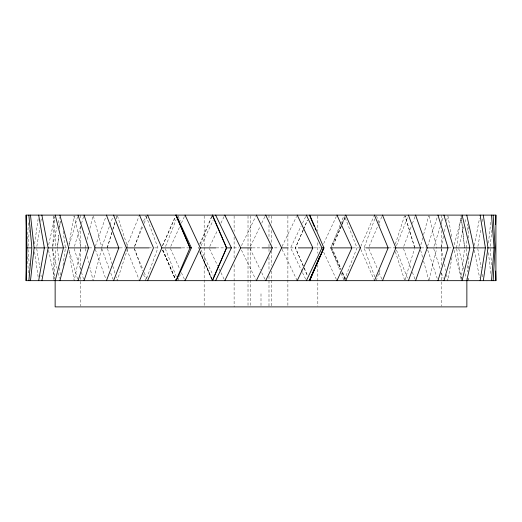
<?xml version="1.0" encoding="UTF-8"?>
<svg xmlns="http://www.w3.org/2000/svg" width="522" height="522" viewBox="0 0 522 522"><rect width="100%" height="100%" fill="white"/><g stroke="black" fill="none" stroke-linecap="round" stroke-linejoin="round"><path stroke-width="0.39" stroke-dasharray="2.61 1.96" d="M52.924 246.286L53.883 215.906M468.117 279.87L468.169 278.272M468.469 268.673L468.821 257.483M27.451 239.096L28.488 221.504M53.91 280.666L55.854 248.687M466.1 247.885L466.583 239.892M467.164 230.3L467.555 223.899M28.051 246.286L29.356 229.497M490.288 246.286L491.75 230.3M57.616 246.286L58.803 235.096L57.407 247.885M461.135 279.87L464.469 248.687M488.435 243.089L490.817 221.504M63.018 265.476L65.413 247.885L63.018 230.3M456.587 247.885L460.946 215.906M34.589 243.891L38.223 218.307M36.86 246.286L39.809 227.899M40.833 221.504L41.342 218.307M477.924 246.286L480.971 228.701M482.217 221.504L482.909 217.504M69.054 243.891L74.065 215.906M451.941 257.483L447.791 280.666L446.506 274.422M474.328 245.49L479.529 218.307M80.786 248.668L74.209 280.666L69.054 251.885M441.051 247.885L443.459 236.179M444.418 231.5L445.703 225.256M446.669 220.571L447.628 215.886M48.696 244.766L54.725 217.446M52.474 246.325L56.924 227.592M58.04 222.914L59.338 217.446M85.119 247.885L86.078 243.983M87.226 239.304L88.753 233.06M89.901 228.375L92.955 215.886M429.045 279.89L436.686 248.668M458.955 246.325L463.83 226.816M465.004 222.131L465.976 218.229M454.205 244.766L461.272 218.229M101.744 248.668L93.151 280.666L89.901 267.401M420.882 244.766L422.774 237.738M423.61 234.619L428.64 215.886M69.145 245.549L77.608 216.669M107.251 247.885L111.982 232.277M112.928 229.158L115.055 222.131M116.243 218.229L116.948 215.886L116.054 218.92M107.212 247.885L111.865 232.642M112.778 229.589L114.886 222.731M405.013 279.903L414.52 248.648M74.418 246.364L80.525 226.541M81.465 223.494L83.579 216.63M433.971 246.364L440.535 225.778M440.777 225.015L443.204 217.393M127.642 248.648L117.215 280.666L116.054 276.856M395.35 244.074L404.537 215.867M427.538 246.364L437.188 217.393M134.722 246.364L142.284 225.015M143.635 221.204L145.527 215.867M376.205 280.666L379.983 269.998M95.311 246.364L105.627 217.393M102.038 246.364L109.633 225.778M109.914 225.015L113.013 216.63M146.082 215.867L157.944 247.885L145.795 280.666L143.635 274.572M374.789 276.856L364.056 247.885L374.789 218.92M403.741 246.364L411.232 226.541M412.387 223.494L414.977 216.63M396.511 245.653L407.845 216.597M165.598 246.397L176.123 219.579M344.416 279.923L356.989 247.885L344.416 215.854M177.878 280.666L180.292 274.709M340.207 224.793L330.87 247.885L340.807 272.471M340.507 224.049L343.822 215.854M126.735 246.397L138.911 216.597M134.474 246.397L142.897 226.28M144.15 223.305L146.956 216.597M200.278 244.165L211.886 216.597M369.158 246.397L377.719 226.28M378.992 223.305L381.843 216.597M303.106 230.006L295.459 247.885L303.739 267.257M303.426 229.262L307.249 220.323M341.303 226.28L332.018 247.885L340.983 268.745M345.14 217.341L341.623 225.537L345.127 217.341M341.29 226.28L332.018 247.885L330.615 247.885L340.677 226.033M199.691 244.165L211.612 216.597M303.249 230.006L295.459 247.885L303.895 267.257M303.576 229.262L307.471 220.323M360.813 246.397L373.772 216.597M162.492 245.653L175.262 216.597M162.557 245.705L175.633 216.565M170.753 246.43L179.718 226.763M181.382 223.122L184.37 216.565M342.021 223.122L345.042 216.565M323.712 243.52L336.285 216.565M201.094 245.705L213.204 220.206M209.785 246.43L217.465 230.404M220.956 223.122L224.095 216.565M302.166 271.929L290.591 247.885L301.109 226.033M302.512 223.122L305.67 216.565M282.037 246.43L296.503 216.565M241.445 245.705L255.636 216.565M250.377 246.43L260.321 226.033M261.744 223.122L264.941 216.565M45.473 247.885L47.293 247.885M64.226 247.885L67.331 247.885M89.118 247.885L93.634 247.885M119.734 247.885L124.719 247.885M149.155 247.885L151.432 247.885M154.675 247.885L157.944 247.885M182.158 247.885L188.657 247.885M198.079 247.885L199.202 247.885M216.278 247.885L223.716 247.885M233.778 247.885L238.763 247.885M252.55 247.885L259.91 247.885M274.428 247.885L279.002 247.885M290.591 247.885L296.137 247.885M314.1 247.885L320.182 247.885M352.892 247.885L358.751 247.885M364.056 247.885L365.7 247.885M388.538 247.885L394.847 247.885M421.15 247.885L426.317 247.885M448.685 247.885L452.385 247.885M470.707 247.885L473.389 247.885M250.018 248.616L260.321 269.743M261.744 272.654L265.652 280.666M241.445 250.071L255.636 279.211M282.037 249.346L297.207 280.666M302.512 272.654L306.375 280.666M209.439 248.616L217.811 266.096M219.207 269.013L220.604 271.929M220.956 272.654L224.095 279.211M201.094 250.071L213.204 275.57M323.712 252.257L336.971 280.666M330.615 247.885L340.677 269.743M342.021 272.654L345.714 280.666M170.42 248.616L179.718 269.013M181.382 272.654L184.37 279.211M331.294 247.885L340.84 269.013M342.145 271.929L345.76 279.942L342.262 271.727M162.557 250.071L175.633 279.211M199.822 251.611L212.656 280.666L199.737 251.611L212.252 280.666M162.492 250.123L175.914 280.666L162.512 248.635M360.813 249.379L373.772 279.179M304.222 268.001L307.471 275.453M304.058 268.001L307.249 275.453M368.839 248.635L377.719 269.496M378.992 272.471L381.843 279.179M198.758 247.885L199.691 250.123M200.004 250.867L212.519 280.666M134.161 248.635L142.897 269.496M144.15 272.471L146.956 279.179M126.735 249.379L138.911 279.179M341.107 273.221L344.122 280.666M178.178 215.854L180.292 221.067M165.304 248.635L176.416 276.941M396.511 250.123L407.845 279.179M403.454 248.648L411.232 269.235M412.387 272.282L414.977 279.146M101.757 248.648L109.633 269.998M110.762 273.045L113.013 279.146M95.311 249.412L105.627 278.383M376.473 215.867L379.983 225.778M134.454 248.648L142.284 270.755M427.792 250.175L437.188 278.383M395.35 251.702L404.537 279.903M117.463 215.867L127.89 247.885M433.73 248.648L440.535 269.998M441.508 273.045L443.204 278.383M74.183 248.648L80.525 269.235M81.465 272.282L83.579 279.146M414.788 247.885L405.046 215.867L414.749 247.885M107.48 248.648L112.582 265.424M112.811 266.181L114.899 273.045M69.145 250.227L77.608 279.107M420.673 250.227L422.774 258.031M423.61 261.157L428.849 280.666M93.36 215.886L101.953 247.885M453.996 250.227L461.481 278.324M458.76 248.668L463.83 268.96M465.004 273.645L466.172 278.324M429.045 215.886L436.881 247.885M85.314 248.668L86.078 251.793M87.226 256.472L88.753 262.716M52.285 248.668L56.924 268.178M58.04 272.862L59.338 278.324M48.52 250.227L54.725 278.324M441.214 248.668L443.459 259.597M444.418 264.276L445.703 270.52M74.372 215.886L80.629 246.325M474.328 250.286L479.529 277.469M447.935 215.906L451.941 238.293M477.78 248.687L481.108 267.877M482.217 274.272L482.909 278.272M36.729 248.687L39.809 267.877M40.964 275.074L41.218 276.673M34.589 251.885L38.334 278.272M456.691 248.687L461.05 280.666M488.435 252.687L490.908 275.074M57.531 248.687L58.81 260.68M59.58 267.877L60.35 275.074M490.21 248.687L491.75 265.476M28.051 249.49L29.356 266.279M466.146 248.687L466.583 255.884M467.164 265.476L467.555 271.871M467.947 278.272L468.045 279.87M53.955 215.906L55.9 247.885M27.451 256.68L28.534 275.074M468.443 226.3L468.847 239.096M52.898 248.687L53.883 279.87M441.279 215.11L441.279 223.227M441.279 230.541L441.279 265.47M441.279 272.778L441.279 306.081M317.826 215.919L317.826 231.35M317.826 242.723L317.826 253.281M317.826 264.654L317.826 306.081M287.883 215.919L287.883 306.89M271.492 215.919L271.492 224.852M271.492 230.541L271.492 244.348M271.492 250.847L271.492 265.47M271.492 271.153L271.492 306.081M268.993 215.11L268.993 219.984M268.993 224.852L268.993 238.665M268.993 244.348L268.993 251.656M268.993 257.346L268.993 271.153M268.993 276.027L268.993 306.081M261 293.782L261 306.12M250.508 215.919L250.508 306.89M248.015 215.919L248.015 306.081M234.117 215.919L234.117 231.35M234.117 237.04L234.117 258.971M234.117 264.654L234.117 306.89M204.174 215.919L204.174 306.081M80.721 215.11L80.721 219.168M80.721 226.476L80.721 269.528M80.721 276.836L80.721 306.081M60.239 221.504L59.482 228.701L60.258 221.504M464.593 247.885L461.141 215.906L464.554 247.885"/><path stroke-width="0.78" d="M26.1 280.666L26.1 215.11L495.9 215.11L495.9 280.666L26.1 280.666L26.961 247.885L26.1 215.11M495.646 224.701L495.9 215.11M493.14 280.666L495.065 247.885L493.14 215.11M491.522 280.666L494.073 247.885L491.522 215.11M28.86 280.666L31.862 247.885L28.86 215.11M30.478 280.666L34.1 247.885L30.478 215.11M483.326 280.666L487.979 247.885L483.326 215.11M480.142 280.666L485.395 247.885L480.142 215.11M38.674 280.666L44.357 247.885L38.674 215.11M41.858 280.666L48.128 247.885L41.858 215.11M466.759 280.666L473.996 247.885L466.759 215.11M462.101 280.666L469.898 247.885L462.101 215.11M55.241 280.666L63.436 247.885L55.241 215.11M59.899 280.666L68.623 247.885L59.899 215.11M443.935 280.666L453.54 247.885L443.935 215.11M437.951 280.666L448.052 247.885L437.951 215.11M78.065 280.666L88.518 247.885L78.065 215.11M84.049 280.666L94.971 247.885L84.049 215.11M415.558 280.666L427.231 247.885L415.558 215.11M408.426 280.666L420.53 247.885L408.426 215.11M106.442 280.666L118.84 247.885L106.442 215.11M113.574 280.666L126.357 247.885L113.574 215.11M382.482 280.666L395.878 247.885L382.482 215.11M309.481 280.666L313.239 271.727M313.859 270.239L314.799 268.001M315.425 266.514L316.365 264.276M316.991 262.788L317.924 260.55M318.55 259.062L319.49 256.831M374.418 280.666L388.153 247.885L374.418 215.11M139.518 280.666L153.481 247.885L139.518 215.11M175.894 280.666L189.982 247.885L175.914 215.11L189.982 247.885L191.385 247.885L176.286 280.666M212.519 280.666L226.561 247.885L212.519 215.11M309.748 280.666L323.823 247.885L309.344 280.666L323.921 247.885L309.748 215.11M147.582 280.666L161.84 247.885L147.582 215.11M212.252 280.666L226.561 247.885L212.252 215.11M345.714 280.666L360.421 247.885L345.714 215.11M336.971 280.666L351.913 247.885L336.971 215.11M185.029 280.666L200.331 247.885L185.029 215.11M306.375 280.666L321.95 247.885L306.375 215.11M297.207 280.666L312.913 247.885L297.207 215.11M215.625 280.666L231.409 247.885L215.625 215.11M224.793 280.666L240.668 247.885L224.793 215.11M256.348 280.666L272.334 247.885L256.348 215.11M265.652 280.666L281.619 247.885L265.652 215.11M26.961 247.885L31.216 247.885M34.1 247.885L44.912 247.885M48.128 247.885L63.025 247.885M68.623 247.885L88.466 247.885M94.971 247.885L119.114 247.885M126.357 247.885L148.959 247.885M161.84 247.885L181.199 247.885M200.331 247.885L215.867 247.885M225.863 247.885L231.409 247.885M240.668 247.885L251.911 247.885M262.09 247.885L272.334 247.885M281.619 247.885L288.222 247.885M298.284 247.885L312.913 247.885M321.95 247.885L323.921 247.885M333.343 247.885L351.913 247.885M359.795 247.885L360.487 247.885M366.209 247.885L388.153 247.885M395.147 247.885L420.53 247.885M426.944 247.885L448.052 247.885M453.468 247.885L469.898 247.885M473.735 247.885L485.395 247.885M487.444 247.885L494.073 247.885M176.286 215.11L191.385 247.885M314.205 226.28L309.794 215.854M315.131 228.519L315.771 230.006M495.646 271.075L495.9 280.666M466.864 280.666L466.864 306.89L55.136 306.89L55.136 280.666"/></g></svg>
